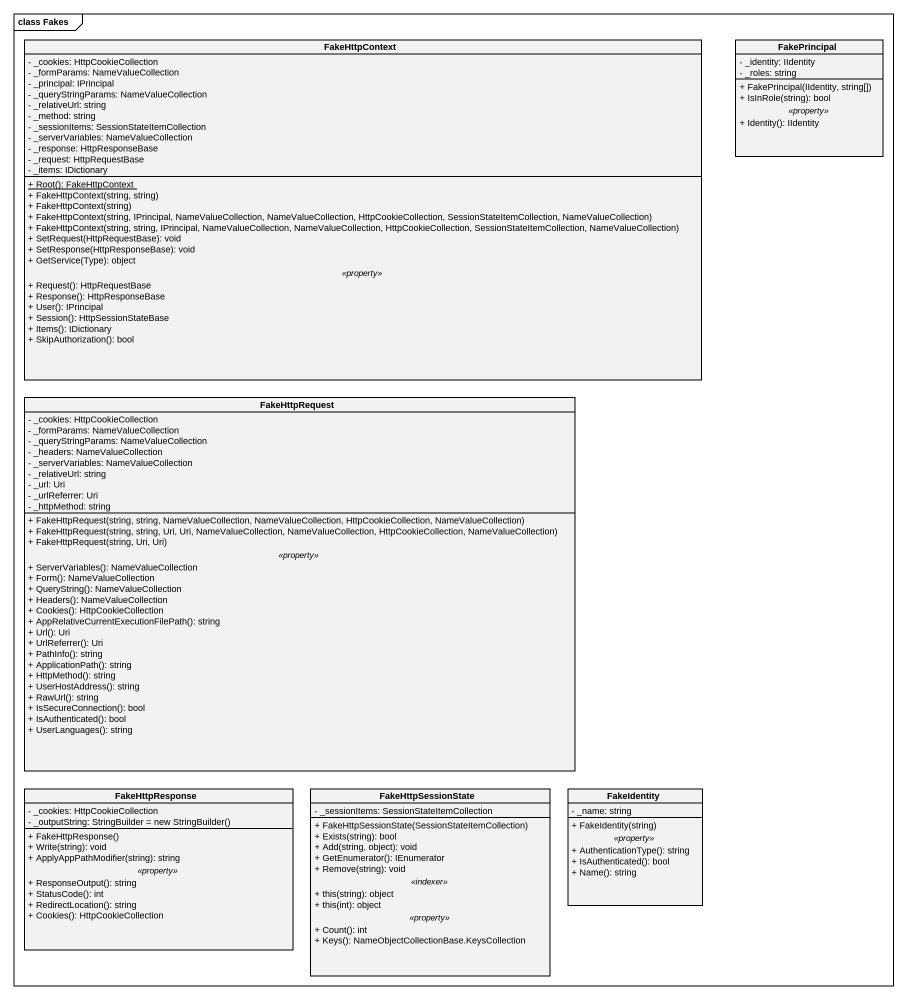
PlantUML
@startuml
mainframe class Fakes
hide circle
hide empty members
skinparam classAttributeIconSize 0
class FakeHttpContext {
  - _cookies: HttpCookieCollection
  - _formParams: NameValueCollection
  - _principal: IPrincipal
  - _queryStringParams: NameValueCollection
  - _relativeUrl: string
  - _method: string
  - _sessionItems: SessionStateItemCollection
  - _serverVariables: NameValueCollection
  - _response: HttpResponseBase
  - _request: HttpRequestBase
  - _items: IDictionary
  --
  {static} + Root(): FakeHttpContext
  + FakeHttpContext(string, string)
  + FakeHttpContext(string)
  + FakeHttpContext(string, IPrincipal, NameValueCollection, NameValueCollection, HttpCookieCollection, SessionStateItemCollection, NameValueCollection)
  + FakeHttpContext(string, string, IPrincipal, NameValueCollection, NameValueCollection, HttpCookieCollection, SessionStateItemCollection, NameValueCollection)
  + SetRequest(HttpRequestBase): void
  + SetResponse(HttpResponseBase): void
  + GetService(Type): object
  .. <<property>> ..
  + Request(): HttpRequestBase
  + Response(): HttpResponseBase
  + User(): IPrincipal
  + Session(): HttpSessionStateBase
  + Items(): IDictionary
  + SkipAuthorization(): bool
}
class FakePrincipal {
  - _identity: IIdentity
  - _roles: string
  --
  + FakePrincipal(IIdentity, string[])
  + IsInRole(string): bool
  .. <<property>> ..
  + Identity(): IIdentity
}
class FakeHttpRequest {
  - _cookies: HttpCookieCollection
  - _formParams: NameValueCollection
  - _queryStringParams: NameValueCollection
  - _headers: NameValueCollection
  - _serverVariables: NameValueCollection
  - _relativeUrl: string
  - _url: Uri
  - _urlReferrer: Uri
  - _httpMethod: string
  --
  + FakeHttpRequest(string, string, NameValueCollection, NameValueCollection, HttpCookieCollection, NameValueCollection)
  + FakeHttpRequest(string, string, Uri, Uri, NameValueCollection, NameValueCollection, HttpCookieCollection, NameValueCollection)
  + FakeHttpRequest(string, Uri, Uri)
  .. <<property>> ..
  + ServerVariables(): NameValueCollection
  + Form(): NameValueCollection
  + QueryString(): NameValueCollection
  + Headers(): NameValueCollection
  + Cookies(): HttpCookieCollection
  + AppRelativeCurrentExecutionFilePath(): string
  + Url(): Uri
  + UrlReferrer(): Uri
  + PathInfo(): string
  + ApplicationPath(): string
  + HttpMethod(): string
  + UserHostAddress(): string
  + RawUrl(): string
  + IsSecureConnection(): bool
  + IsAuthenticated(): bool
  + UserLanguages(): string
}
class FakeHttpResponse {
  - _cookies: HttpCookieCollection
  {field} - _outputString: StringBuilder = new StringBuilder()
  --
  + FakeHttpResponse()
  + Write(string): void
  + ApplyAppPathModifier(string): string
  .. <<property>> ..
  + ResponseOutput(): string
  + StatusCode(): int
  + RedirectLocation(): string
  + Cookies(): HttpCookieCollection
}
class FakeHttpSessionState {
  - _sessionItems: SessionStateItemCollection
  --
  + FakeHttpSessionState(SessionStateItemCollection)
  + Exists(string): bool
  + Add(string, object): void
  + GetEnumerator(): IEnumerator
  + Remove(string): void
  .. <<indexer>> ..
  + this(string): object
  + this(int): object
  .. <<property>> ..
  + Count(): int
  + Keys(): NameObjectCollectionBase.KeysCollection
}
class FakeIdentity {
  - _name: string
  --
  + FakeIdentity(string)
  .. <<property>> ..
  + AuthenticationType(): string
  + IsAuthenticated(): bool
  + Name(): string
}
@enduml
